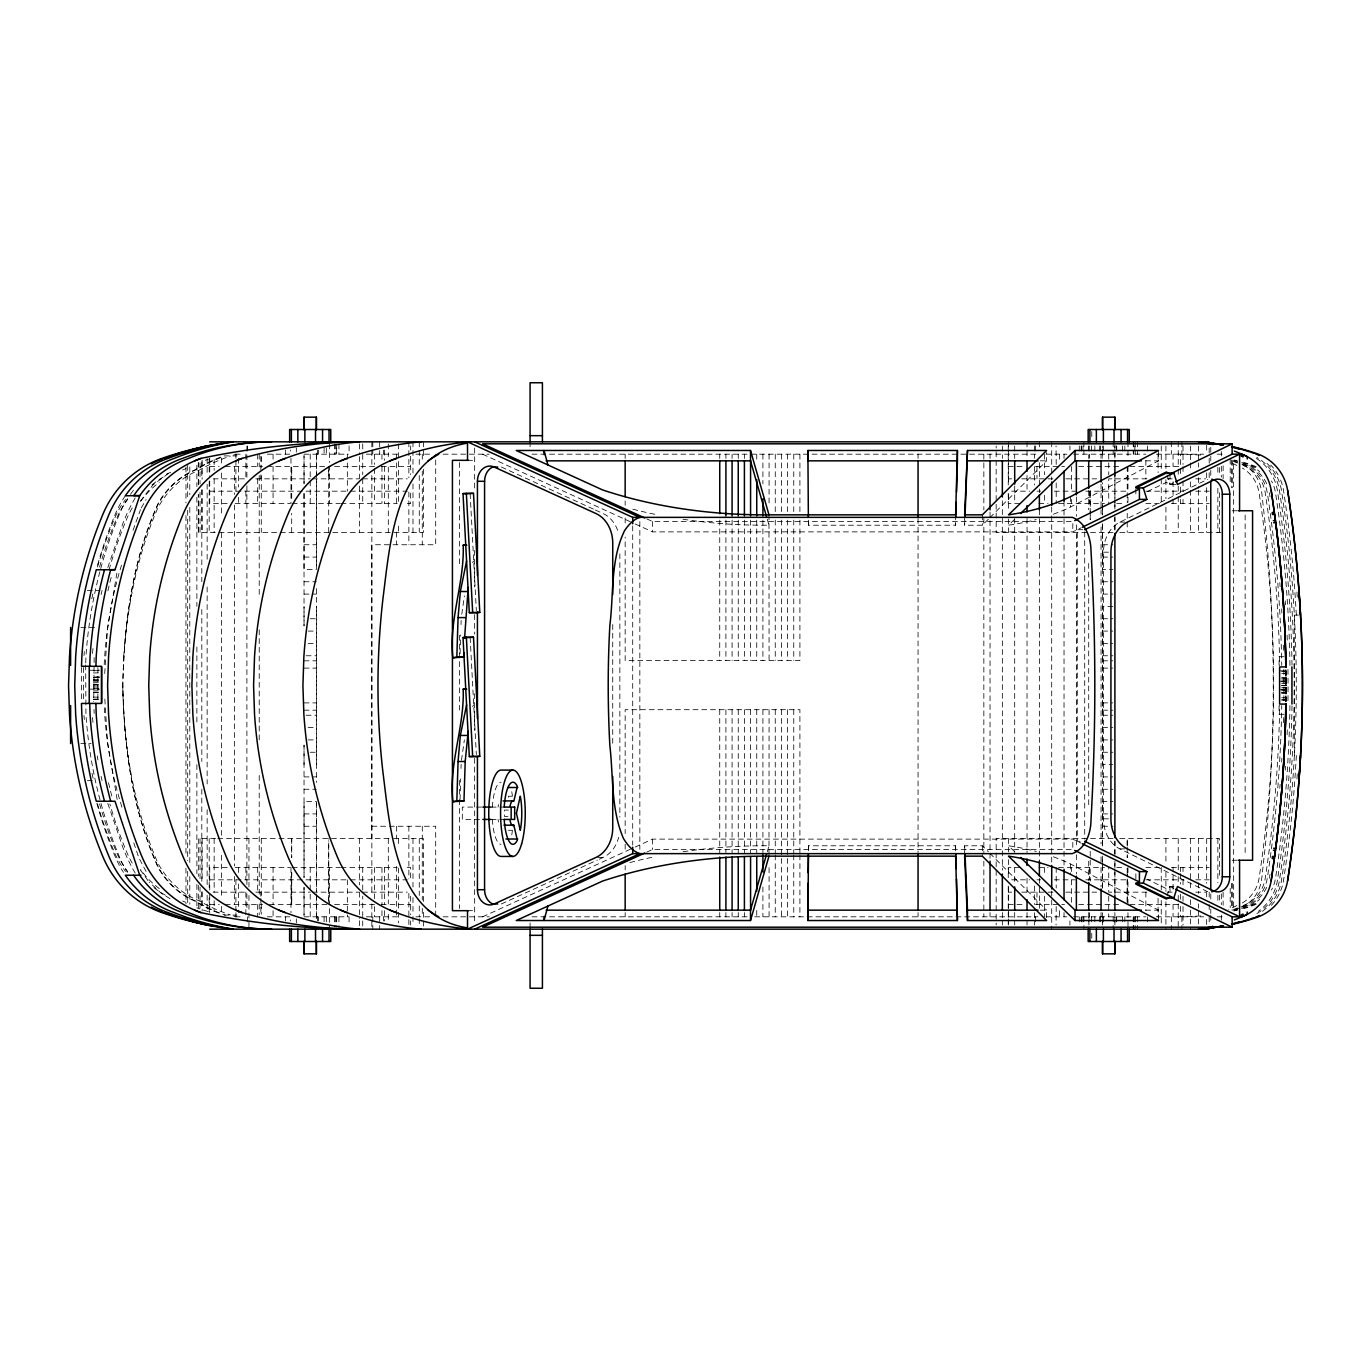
<?xml version="1.0" encoding="UTF-8"?>
<svg xmlns="http://www.w3.org/2000/svg" width="1371" height="1371" viewBox="0 0 1371 1371"><rect width="100%" height="100%" fill="white"/><g stroke="black" fill="none" stroke-linecap="round" stroke-linejoin="round"><path stroke-width="0.75" stroke-dasharray="5 3.75" d="M198.332 532.411L198.332 494.64L198.332 532.411L423.382 532.411L423.382 467.117M198.332 484.152L198.332 463.158M291.697 532.411L291.697 513.285M291.697 498.393L291.697 466.5L291.697 478.839M304.036 915.777L304.036 887.157M304.036 877.714L304.036 801.589L316.375 801.589L316.375 891.887L316.375 801.589M304.036 764.572L304.036 745.344M304.036 625.656L304.036 606.428M304.036 493.817L304.036 569.411L316.375 569.411L316.375 479.113M304.036 483.843L304.036 456.543M316.375 918.656L316.375 893.464M316.375 764.572L316.375 606.428M316.375 565.212L316.375 452.344M328.714 900.387L328.714 838.589M328.697 532.411L328.697 466.5L269.436 466.5M371.849 838.589L371.849 544.75L435.704 544.75L435.704 454.178M1090.219 515.41L1090.219 519.66L1090.219 511.143M1090.219 513.285L1090.219 489.893L1090.219 509.018M1102.558 922.117L1102.558 913.652M1102.558 888.288L1102.558 867.14M1102.558 865.015L1102.558 856.567M1102.558 845.993L1102.558 801.589L1112.841 801.589M1102.558 523.739L1102.558 569.411L1112.841 569.411M1102.558 510.612L1102.558 514.811L1102.558 482.712M1102.558 509.035L1102.558 483.312M1102.558 456.543L1102.558 446.038M1114.897 922.117L1114.897 913.652M1114.897 894.629L1114.897 862.496M1114.897 854.441L1114.897 841.486M1114.897 530.046L1114.897 517.45M1114.897 509.035L1114.897 504.836M1114.897 502.746L1114.897 475.446M1114.897 456.543L1114.897 446.038M1127.219 902.444L1127.219 874.732M1127.219 872.607L1127.219 868.357L1127.219 876.857M1127.219 847.089L1127.219 857.715L1127.219 851.34M1127.219 844.964L1127.219 838.589L1127.219 849.215M808.427 845.787L808.376 852.025L808.427 845.787L955.621 845.787L955.81 852.025M1285.792 701.746L1285.792 669.254M104.727 673.521L107.504 629.083L117.152 571.536M218.435 913.035A162.292 162.292 0 0 1 194.768 901.021C179.361 894.629 166.782 882.53 158.436 868.203C132.353 811.426 124.161 747.486 122.773 685.5C124.161 623.514 132.353 559.574 158.436 502.797C166.782 488.47 179.378 476.388 194.768 469.962A162.292 162.292 0 0 1 221.502 456.749M808.427 525.213L808.427 518.992L808.427 525.213L955.621 525.213L955.81 518.975M219.737 913.017A165.84 165.84 0 0 1 195.59 901.021C180.064 894.646 167.313 882.581 158.847 868.203C132.49 811.512 124.161 747.521 122.773 685.5C124.213 623.479 132.473 559.488 158.847 502.797C167.313 488.419 180.064 476.354 195.59 469.962A165.84 165.84 0 0 1 222.856 456.783M460.09 653.624L460.673 634.927M460.999 624.542L461.136 620.378M460.039 799.619L460.673 778.848M460.999 768.446L461.136 764.298M81.489 667.54L81.42 701.918M83.545 667.54L83.477 701.455M85.67 664.969L85.945 714.24A446.86 446.86 0 0 0 119.448 856.944A99.775 99.775 0 0 0 127.52 872.333M85.739 662.913L85.945 656.76A446.86 446.86 0 0 1 99.86 571.776M94.153 657.566L93.759 701.455M97.924 667.54L97.872 701.455M104.196 664.644C105.91 630.506 111.651 596.454 121.933 563.841M492.446 807.091L492.515 805.223A31.07 8.877 90 0 1 501.083 782.19M988.337 519.232L982.356 525.213L964.636 525.213L964.91 518.975M1296.383 755.507L1294.635 783.235A1294.361 1294.361 0 0 1 1283.513 880.61A46.94 46.94 0 0 1 1270.711 905.974M1296.949 778.968L1297.36 772.576M123.613 657.566C127.366 606.462 137.151 555.015 157.854 507.921C164.246 495.994 173.38 485.488 184.588 477.845A75.971 75.971 0 0 1 199.566 469.962A171.718 171.718 0 0 1 230.362 456.063M92.491 653.504L93.108 647.386M1269.443 878.28L1269.992 874.304M461.77 614.242L464.375 595.974M461.479 760.185L464.375 739.877M101.077 594.586L102.054 590.421M767.246 851.819L768.977 845.787A308.561 167.245 0 0 0 682.45 851.819M107.812 567.543L122.91 523.465A165.685 165.685 0 0 1 135.66 497.125M1167.012 896.103L1169.994 886.523L1177.432 886.523M133.038 530.303L140.459 509.704M141.282 507.921L146.08 499.524M140.339 501.169L152.952 484.906L170.107 472.241M472.601 562.676L473.715 560.996M472.601 706.596L473.715 704.917M989.828 517.724L1046.621 460.845L1046.621 452.55M1014.557 519.369L1008.508 525.213A153.621 83.254 0 0 0 1036.236 519.54M1173.747 888.357L1169.994 886.523L1166.413 888.665L1147.321 879.342M1053.374 514.194A153.621 83.254 0 0 0 1070.597 506.979L1158.564 460.845L1158.564 450.476M1236.831 905.563L1234.277 906.831A134.341 134.341 0 0 1 1228.724 909.35M1147.321 491.658L1166.413 482.335L1169.994 484.477L1177.432 484.477M635.15 523.945L652.545 531.879L1072.808 531.879L1081.034 527.869M1167.012 474.897L1169.994 484.477L1173.747 482.643M1207.782 891.544A15.081 12.031 -90 0 1 1205.932 890.842L1119.884 848.872A32.253 25.723 -90 0 1 1103.484 818.813L1103.484 552.187A32.253 25.723 90 0 1 1119.884 522.128L1205.932 480.158A15.081 12.031 -90 0 1 1207.782 479.456M166.388 474.263L170.655 472.241M1240.995 907.071C1252.957 902.838 1260.36 890.722 1261.731 878.503L1265.227 846.712A1621.653 1621.653 0 0 0 1265.227 524.305L1261.731 492.497C1260.36 480.278 1252.957 468.162 1240.995 463.929M501.34 903.969L597.328 860.08M599.247 859.206L603.086 857.458A31.602 25.775 -90 0 0 618.681 837.287M482.575 916.822L633.231 847.946M635.15 847.055L652.545 839.121L1072.808 839.121L1081.034 843.131M646.752 852.128L652.545 849.489L1072.808 849.489L1072.808 839.121M1242.006 906.917L1247.936 904.346A34.583 34.583 0 0 0 1266.598 881.622L1267.25 878.503A1279.726 1279.726 0 0 0 1281.731 705.602M1233.643 909.521L1237.396 907.945M1243 905.563L1245.879 904.346A34.583 34.583 0 0 0 1264.542 881.622L1265.193 878.503A1279.726 1279.726 0 0 0 1279.674 705.602M1256.162 904.346L1249.067 906.985A210.723 210.723 0 0 1 1244.508 908.407M182.651 469.962L185.959 468.659M1238.716 908.288L1233.643 910.207L1233.643 460.793L1235.374 461.427M233.567 455.035L236.412 454.178M1178.237 916.822L1202.641 915.897M235.178 454.178L242.633 454.178M267.294 454.178L290.395 454.178L290.395 450.065M304.036 454.178L348.32 454.178M397.556 454.178L362.732 454.178L362.732 474.726M415.876 454.178L432.431 454.178M443.141 454.178L489.241 454.178M532.068 454.178L1037.864 454.178M1045.987 454.178L1066.878 454.178M1073.562 454.178L1145.865 454.178M1156.387 454.178L1203.755 454.178M1217.14 454.178L1223.566 454.178M224.107 455.909L237.063 455.909M467.511 460.33L474.657 460.33M1040.212 460.845L1046.621 460.845M1145.71 460.845L1158.564 460.845M209.729 466.5L219.189 466.5M225.187 466.5L262.546 466.5M374.54 466.5L329.434 466.5L329.434 503.517M381.241 466.5L410.666 466.5M1008.251 466.5L1025.714 466.5M1035.499 466.5L1064.547 466.5M1078.686 466.5L1121.547 466.5M1129.944 466.5L1180.482 466.5L1180.482 454.178M213.156 478.839L247.483 478.839M255.811 478.839L310.206 478.839M312.348 478.839L358.894 478.839M362.527 478.839L407.256 478.839M1008.251 478.839L1011.678 478.839M1021.721 478.839L1056.047 478.839M1065.815 478.839L1096.714 478.839M1146.842 478.839L1108.728 478.839L1108.728 503.517M1167.149 478.839L1173.062 478.839L1173.062 503.517M1195.735 478.839L1205.76 478.839M209.729 491.178L348.32 491.178M350.342 491.178L407.256 491.178M1011.678 491.178L1029.707 491.178M1036.973 491.178L1040.675 491.178M1054.333 491.178L1075.395 491.178M1085.781 491.178L1127.956 491.178M1145.865 491.178L1183.756 491.178M1195.735 491.178L1209.188 491.178M227.192 503.517L209.729 503.517L209.729 480.895M235.178 503.517L290.206 503.517M292.194 503.517L340.248 503.517M341.036 503.517L397.213 503.517M407.256 503.517L410.666 503.517L410.666 491.178M1019.716 503.517L1008.251 503.517L1008.251 493.234M1038.824 503.517L1048.078 503.517M1058.481 503.517L1104.478 503.517M1116.68 503.517L1124.717 503.517M1145.865 503.517L1159.335 503.517M1171.434 503.517L1209.188 503.517M1232.135 510.749L1239.573 510.749M646.752 518.872L652.545 521.511L1072.808 521.511L1072.808 531.879M1119.884 522.128L1125.454 522.128M1082.85 529.703L1077.28 529.703L1077.28 841.297L1082.85 841.297M1113.029 532.411L996.169 532.411L996.169 446.055M1119.799 532.411L1221.321 532.411M304.036 544.75L316.375 544.75M1102.558 544.75L1112.841 544.75M1103.484 552.187L1110.921 552.187M304.036 557.089L316.375 557.089M1102.558 557.089L1112.841 557.089M304.036 581.75L316.375 581.75M1102.558 581.75L1112.841 581.75M87.367 590.421L99.963 590.421M304.036 594.089L316.375 594.089M1102.558 594.089L1112.841 594.089M1112.841 606.428L1102.558 606.428L1102.558 764.572L1112.841 764.572M1298.423 615.116L1294.31 615.116L1294.327 755.507L1298.44 755.507M310.206 618.749L316.375 618.749M1102.558 618.749L1112.841 618.749M80.855 627.455L95.182 627.455M308.149 631.088L316.375 631.088M1102.558 631.088L1112.841 631.088M308.149 643.427L316.375 643.427M1102.558 643.427L1112.841 643.427M306.093 655.766L316.375 655.766M1102.558 655.766L1112.841 655.766M1283.993 656.709L1279.074 656.709L1279.074 665.243M304.036 660.822L316.375 660.822M1102.558 660.822L1112.841 660.822M304.036 668.105L316.375 668.105M1102.558 668.105L1112.841 668.105M89.235 670.23L99.517 670.23M93.348 670.676L99.517 670.676M1279.606 670.865L1287.815 670.865M1281.662 671.31L1287.815 671.31M93.348 672.921L99.517 672.921M1281.662 673.572L1287.815 673.555M93.348 677.531L99.517 677.531M1281.662 677.737L1287.832 677.771M1281.662 678.165L1287.832 678.165M93.348 679.348L99.517 679.348M1281.662 679.982L1287.832 679.982M93.348 680.599L99.517 680.599M93.348 681.181L99.517 681.181M1279.606 681.233L1287.832 681.233M1281.662 681.815L1287.832 681.815M93.348 682.724L99.517 682.724M1281.662 683.358L1287.832 683.358M93.348 684.746L99.517 684.746M93.348 684.986L99.517 684.986M1281.662 685.38L1287.832 685.38M1281.662 685.62L1287.832 685.62M93.348 686.991L99.517 686.991M1281.662 687.625L1287.832 687.625M93.348 688.55L99.517 688.55M89.235 689.133L99.517 689.133M1281.662 689.185L1287.832 689.185M1279.606 689.767L1287.832 689.767M93.348 690.076L99.517 690.076M1281.662 690.71L1287.832 690.71M93.348 691.995L99.517 692.132M93.348 692.646L99.517 692.646M1281.662 692.629L1287.832 692.629M1281.662 692.766L1287.832 692.766M1281.662 693.28L1287.832 693.28M93.348 697.119L99.517 697.119M1281.662 697.753L1287.832 697.753M93.348 699.124L99.517 699.124M93.348 699.501L99.517 699.501M1281.662 699.758L1287.832 699.758M1281.662 700.135L1287.832 700.135M304.036 702.895L316.375 702.895M1102.558 702.895L1112.841 702.895M304.036 710.178L316.375 710.178M1102.558 710.178L1112.841 710.178M1283.993 714.291L1279.074 714.291L1279.074 705.757M306.093 715.234L316.375 715.234M1102.558 715.234L1112.841 715.234M308.149 727.573L316.375 727.573M1102.558 727.573L1112.841 727.573M308.149 739.912L316.375 739.912M1102.558 739.912L1112.841 739.912M80.838 743.545L91.086 743.545M310.206 752.251L316.375 752.251M1102.558 752.251L1112.841 752.251M304.036 776.911L316.375 776.911M1102.558 776.911L1112.841 776.911M87.367 780.579L95.764 780.579M304.036 789.25L316.375 789.25M1102.558 789.25L1112.841 789.25M512.377 796.225L508.435 796.225L508.778 797.733M481.512 807.091L462.318 807.091L462.318 819.43L481.512 819.43M491.092 807.091L502.849 807.091M508.435 810.072L504.494 810.072L504.494 816.465L508.435 816.465M304.036 813.911L316.375 813.911M1102.558 813.911L1112.841 813.911M1103.484 818.813L1110.921 818.813M491.092 819.43L502.849 819.43M304.036 826.25L316.375 826.25M371.849 826.25L435.704 826.25L435.704 916.822M1102.558 826.25L1112.841 826.25M508.435 830.295L512.377 830.295M215.573 838.589L198.332 838.589L198.332 876.36M217.698 838.589L391.746 838.589M393.717 838.589L423.382 838.589L423.382 903.883M1113.029 838.589L996.169 838.589L996.169 924.945M1119.799 838.589L1219.487 838.589L1219.487 878.331M964.636 856.155L964.636 845.787L982.356 845.787L988.337 851.768M1119.884 848.872L1125.454 848.872M597.739 857.458L603.086 857.458M1232.135 860.251L1239.573 860.251M227.192 867.483L209.729 867.483L209.729 890.105M235.178 867.483L290.206 867.483M292.194 867.483L340.248 867.483M341.036 867.483L397.213 867.483M407.256 867.483L410.666 867.483L410.666 879.822M1019.716 867.483L1008.251 867.483L1008.251 877.766M1038.824 867.483L1048.078 867.483M1058.481 867.483L1104.478 867.483M1116.68 867.483L1124.717 867.483M1145.865 867.483L1159.335 867.483M1171.434 867.483L1209.188 867.483M209.729 879.822L348.32 879.822M350.342 879.822L407.256 879.822M1011.678 879.822L1029.707 879.822M1036.973 879.822L1040.675 879.822M1054.333 879.822L1075.395 879.822M1085.781 879.822L1127.956 879.822M1145.865 879.822L1183.756 879.822M1195.735 879.822L1209.188 879.822M213.156 892.161L247.483 892.161M255.811 892.161L310.206 892.161M312.348 892.161L358.894 892.161M362.527 892.161L407.256 892.161M1008.251 892.161L1011.678 892.161M1021.721 892.161L1056.047 892.161M1065.815 892.161L1096.714 892.161M1146.842 892.161L1108.728 892.161L1108.728 867.483M1167.149 892.161L1173.062 892.161L1173.062 867.483M1195.735 892.161L1205.76 892.161M209.729 904.5L219.189 904.5M225.187 904.5L262.546 904.5M269.436 904.5L328.714 904.5L328.714 840.714M374.54 904.5L329.434 904.5L329.434 867.483M381.241 904.5L410.666 904.5M1008.251 904.5L1025.714 904.5M1035.499 904.5L1064.547 904.5M1078.686 904.5L1121.547 904.5M1129.944 904.5L1180.482 904.5L1180.482 916.822M1040.212 910.155L1046.621 910.155L1046.621 918.45M1145.71 910.155L1158.564 910.155L1158.564 920.524M467.511 910.67L474.657 910.67M224.107 915.091L237.063 915.091M235.178 916.822L242.633 916.822M267.294 916.822L290.395 916.822L290.395 920.935M304.036 916.822L348.32 916.822M397.556 916.822L362.732 916.822L362.732 896.274M415.876 916.822L432.431 916.822M443.141 916.822L489.241 916.822M532.068 916.822L750.571 916.822M754.736 916.822L1037.864 916.822M1045.987 916.822L1066.878 916.822M1073.562 916.822L1145.865 916.822M1156.387 916.822L1203.755 916.822M1217.14 916.822L1223.566 916.822M1178.237 454.178L1202.641 455.103M233.567 915.965L236.412 916.822M222.856 914.217L225.255 915.091M182.651 901.038L185.959 902.341M1256.162 466.654L1249.067 464.015A210.723 210.723 0 0 0 1244.508 462.593M1233.643 461.479L1237.396 463.055M1243 465.437L1245.879 466.654A34.583 34.583 0 0 1 1264.542 489.378L1265.193 492.497A1279.726 1279.726 0 0 1 1279.674 665.398M1242.006 464.084L1247.936 466.654A34.583 34.583 0 0 1 1266.598 489.378L1267.25 492.497A1279.726 1279.726 0 0 1 1281.731 665.398M482.575 454.178L633.231 523.054M501.34 467.031L593.489 509.155M595.408 510.029L603.086 513.542A31.602 25.775 -90 0 1 618.681 533.713M1236.831 465.437L1234.277 464.169A135.061 135.061 0 0 0 1231.518 462.867M1053.374 856.806A153.621 83.254 0 0 1 1070.597 864.021L1158.564 910.155M170.107 898.759L161.161 893.155L149.165 882.067M1014.557 851.631L1008.508 845.787A153.621 83.254 0 0 1 1036.236 851.46M989.828 853.276L1046.621 910.155M147.982 880.628L140.339 869.831M146.08 871.476L138.831 857.732L133.038 840.697M107.812 803.457L122.91 847.535A165.685 165.685 0 0 0 135.66 873.875M121.933 807.159C111.479 773.878 105.618 739.123 104.127 704.283M767.246 519.181L768.977 525.213A308.561 167.245 0 0 1 682.45 519.181M117.152 799.464L107.504 741.917L104.727 697.479M101.077 776.414L102.054 780.579M97.238 755.884L97.924 759.962M1269.443 492.72L1269.992 496.696M92.491 717.496L93.108 723.614M1296.949 591.964L1297.343 598.27M1296.366 615.116L1294.635 587.765A1294.361 1294.361 0 0 0 1283.513 490.39A46.94 46.94 0 0 0 1279.966 478.565M470.15 493.611L476.337 610.592M470.15 637.532L476.337 754.496M964.636 845.787L964.91 852.025M492.446 819.43L492.515 821.298A31.07 8.877 90 0 0 501.083 844.33M94.016 709.441L94.153 713.434M122.773 685.5C123.493 746.047 133.69 807.33 157.854 863.079C164.246 875.006 173.38 885.512 184.588 893.155A75.971 75.971 0 0 0 199.566 901.038A171.718 171.718 0 0 0 230.362 914.937M1245.142 515.016L1245.142 855.984M1232.135 460.45L1232.135 487.699M1232.135 883.301L1232.135 910.55M1231.826 459.851L1231.826 487.665M1231.826 883.335L1231.826 909.007M1230.198 459.148L1230.198 482.643M1230.198 888.357L1230.198 907.568M1223.121 465.78L1223.121 478.805M1223.121 892.195L1223.121 905.22M1221.321 451.47L1221.321 455.892M1221.321 466.38L1221.321 477.142M1221.321 893.858L1221.321 904.62M1221.321 915.108L1221.321 923.608M1219.487 467.562L1219.487 475.926M1219.487 492.669L1219.487 532.411M1219.487 895.074L1219.487 903.438M1217.859 467.237L1217.859 475.651M1217.859 488.265L1217.859 532.411M1217.859 838.589L1217.859 882.735M1217.859 895.349L1217.859 903.763M1210.782 447.254L1210.782 461.838M1210.782 470.407L1210.782 477.057M1210.782 893.943L1210.782 900.696M1210.782 909.162L1210.782 913.446M1210.782 915.228L1210.782 923.746M1209.188 448.009L1209.188 454.178M1209.188 458.274L1209.188 466.5M1209.188 472.669L1209.188 478.839M1209.188 892.161L1209.188 898.331M1209.188 904.5L1209.188 912.726M1209.188 916.822L1209.188 922.991M1206.669 445.129L1206.669 451.505M1206.669 472.806L1206.669 479.182M1206.669 487.699L1206.669 532.411M1206.669 838.589L1206.669 883.301M1206.669 891.818L1206.669 898.194M1206.669 919.495L1206.669 927.996M1198.443 446.055L1198.443 460.793M1198.443 462.901L1198.443 467.117M1198.443 477.639L1198.443 488.179M1198.443 490.287L1198.443 532.411M1198.443 838.589L1198.443 880.713M1198.443 882.821L1198.443 893.361M1198.443 903.883L1198.443 908.099M1198.443 910.207L1198.443 924.945M1190.576 446.055L1190.576 460.793M1190.576 462.901L1190.576 471.333M1190.576 481.855L1190.576 488.179M1190.576 490.287L1190.576 532.411M1190.576 838.589L1190.576 880.713M1190.576 882.821L1190.576 889.145M1190.576 899.667L1190.576 908.099M1190.576 910.207L1190.576 929.161M1183.019 445.952L1183.019 464.443M1183.019 466.5L1183.019 474.726M1183.019 480.895L1183.019 491.178M1183.019 499.404L1183.019 503.517M1183.019 867.483L1183.019 871.596M1183.019 879.822L1183.019 890.105M1183.019 896.274L1183.019 904.5M1183.019 906.557L1183.019 925.048M1181.888 441.839L1181.888 454.178M1181.888 916.822L1181.888 929.161M1180.482 468.556L1180.482 476.782M1180.482 487.065L1180.482 497.347M1180.482 499.404L1180.482 503.517M1180.482 867.483L1180.482 871.596M1180.482 873.653L1180.482 883.935M1180.482 894.218L1180.482 902.444M1178.22 441.839L1178.237 467.117M1178.237 469.225L1178.237 475.531M1178.237 486.071L1178.237 494.503M1178.237 496.593L1178.237 532.411M1178.237 838.589L1178.237 874.407M1178.237 876.497L1178.237 884.929M1178.237 895.469L1178.237 901.775M1178.237 903.883L1178.22 929.161M1173.062 454.178L1173.062 466.5M1173.062 904.5L1173.062 916.822M1171.331 441.839L1171.331 454.178M1171.331 916.822L1171.331 929.161M1169.994 474.126L1169.994 484.477M1169.994 886.523L1169.994 892.744M1165.916 446.055L1165.916 469.225M1165.916 479.747L1165.916 498.701M1165.916 507.133L1165.916 532.411M1165.916 838.589L1165.916 863.867M1165.916 872.299L1165.916 891.253M1165.916 901.775L1165.916 929.161M1161.254 445.952L1161.254 470.613M1161.254 478.839L1161.254 503.517M1161.254 867.483L1161.254 892.161M1161.254 900.387L1161.254 925.048M1158.067 454.178L1158.067 472.669M1158.067 898.331L1158.067 916.822M1147.596 445.952L1147.596 454.178M1147.596 916.822L1147.596 925.048M1145.865 460.33L1145.865 478.839M1145.865 892.161L1145.865 910.67M1137.45 441.839L1137.45 454.178M1137.45 916.822L1137.45 929.161M1135.856 488.95L1135.856 497.245M1135.856 873.755L1135.856 882.05M1135.222 441.839L1135.222 454.178M1135.222 916.822L1135.222 929.161M1134.862 445.952L1134.862 454.178M1134.862 916.822L1134.862 925.048M1133.731 441.839L1133.731 454.178M1133.731 916.822L1133.731 929.161M1133.251 441.839L1133.251 454.178M1133.251 916.822L1133.251 929.161M1128.007 441.839L1127.956 458.274M1127.956 466.5L1127.956 489.121M1127.956 497.347L1127.956 503.517M1127.956 867.483L1127.956 873.653M1127.956 881.879L1127.956 904.5M1127.956 912.726L1128.007 929.161M1127.219 466.5L1127.219 502.643M1127.219 513.285L1127.219 532.411M1127.219 878.982L1127.219 904.5M1124.837 445.952L1124.837 454.178M1124.837 916.822L1124.837 925.048M1122.592 445.952L1122.592 454.178M1122.592 916.822L1122.592 925.048M1116.68 445.952L1116.68 454.178M1116.68 916.822L1116.68 925.048M1116.354 445.952L1116.354 454.178M1116.354 916.822L1116.354 925.048M1114.897 444.65L1114.897 450.99M1114.897 453.115L1114.897 458.462M1114.897 475.566L1114.897 509.858M1114.897 516.559L1114.897 529.514M1114.897 840.954L1114.897 854.082M1114.897 861.142L1114.897 895.554M1114.897 912.538L1114.897 924.962M1113.183 441.839L1113.183 454.178M1113.183 916.822L1113.183 929.161M1108.728 454.178L1108.728 474.726M1108.728 896.274L1108.728 916.822M1103.518 445.952L1103.518 454.178M1103.518 916.822L1103.518 925.048M1102.558 448.883L1102.558 458.274M1102.558 525.007L1102.558 847.261M1102.558 856.19L1102.558 887.688M1102.558 912.726L1102.558 924.962M1101.05 454.178L1101.05 458.462M1101.05 484.152L1101.05 507.716M1101.05 509.858L1101.05 514.142M1101.05 526.995L1101.05 844.005M1101.05 856.858L1101.05 865.427M1101.05 867.569L1101.05 886.848M1101.05 912.538L1101.05 916.822M1100.227 445.952L1100.227 454.178M1100.227 916.822L1100.227 925.048M1099.833 445.952L1099.833 454.178M1099.833 916.822L1099.833 925.048M1094.846 445.952L1094.846 454.178M1094.846 916.822L1094.846 925.048M1091.779 431.557L1091.779 437.726M1091.779 933.274L1091.779 939.443M1091.47 445.952L1091.47 454.178M1091.47 916.822L1091.47 925.048M1090.219 851.34L1090.219 881.107M1089.499 454.178L1089.499 458.274M1089.499 491.178L1089.499 503.517M1089.499 867.483L1089.499 879.822M1089.499 912.726L1089.499 916.822M1088.985 445.952L1088.985 454.178M1088.985 916.822L1088.985 925.048M1088.917 445.952L1088.711 458.462M1088.711 490.578L1088.711 509.858M1088.711 563.412L1088.711 807.588M1088.711 861.142L1088.711 880.422M1088.711 912.538L1088.917 925.048M1084.718 531.845L1084.718 839.155M1083.913 441.839L1083.913 454.178M1083.913 916.822L1083.913 929.161M1082.987 445.952L1082.987 454.178M1082.987 916.822L1082.987 925.048M1081.599 445.952L1081.599 454.178M1081.599 916.822L1081.599 925.048M1081.188 445.952L1081.188 454.178M1081.188 916.822L1081.188 925.048M1079.285 445.952L1079.285 454.178M1079.285 916.822L1079.285 925.048M1076.372 497.005L1076.372 516.284M1076.372 524.853L1076.372 846.147M1076.372 854.716L1076.372 873.995M1071.574 466.5L1071.574 491.178M1071.574 499.404L1071.574 503.517M1071.574 867.483L1071.574 871.596M1071.574 879.822L1071.574 904.5M1070.597 496.61L1070.597 506.979M1070.597 864.021L1070.597 874.39M1069.928 445.952L1069.928 450.065M1069.928 920.935L1069.928 925.048M1064.033 454.178L1064.033 458.462M1064.033 501.289L1064.033 869.711M1064.033 912.538L1064.033 916.822M1059.389 454.178L1059.389 460.33M1059.389 910.67L1059.389 916.822M1056.201 464.443L1056.047 445.952M1056.201 482.952L1056.201 503.517M1056.201 867.483L1056.201 888.048M1056.201 906.557L1056.047 925.048M1051.711 441.839L1051.711 479.867M1051.711 507.133L1051.711 863.867M1051.711 891.133L1051.711 929.161M1044.394 454.178L1044.394 474.726M1044.394 495.291L1044.394 503.517M1044.394 867.483L1044.394 875.709M1044.394 896.274L1044.394 916.822M1039.372 441.839L1039.372 448.163M1039.372 462.73L1039.372 492.72M1039.372 509.858L1039.372 861.142M1039.372 878.28L1039.372 908.27M1036.973 466.5L1036.973 478.839M1036.973 892.161L1036.973 904.5M1035.499 445.952L1035.499 454.178M1035.499 916.822L1035.499 925.048M1034.437 445.952L1034.437 458.274M1034.437 466.5L1034.437 485.008M1034.437 885.992L1034.437 904.5M1034.437 912.726L1034.437 925.048M1027.033 441.839L1027.033 458.462M1027.033 475.531L1027.033 492.72M1027.033 518.427L1027.033 852.573M1027.033 878.28L1027.033 895.469M1027.033 912.538L1027.033 924.945M1014.694 446.055L1014.694 458.462M1014.694 486.071L1014.694 503.431M1014.694 518.427L1014.694 852.573M1014.694 867.569L1014.694 884.929M1014.694 912.538L1014.694 924.945M1008.525 441.839L1008.525 483.963M1008.525 494.503L1008.525 511.349M1008.508 518.992L1008.525 532.411M1008.525 838.589L1008.508 852.008M1008.525 859.651L1008.525 876.497M1008.525 887.037L1008.525 908.099M1008.525 910.207L1008.525 924.945M1008.251 445.952L1008.251 485.008M1008.251 885.992L1008.251 925.048M1002.338 446.055L1002.355 458.462M1002.338 500.809L1002.338 870.191M1002.355 912.538L1002.338 924.945M990.033 454.178L990.033 458.462M990.033 512L990.033 859M990.033 912.538L990.033 916.822M983.847 454.178L983.847 509.858M983.847 518.427L983.847 852.573M983.847 861.142L983.847 916.822M982.356 514.845L982.356 525.213M982.356 845.787L982.356 856.155M964.636 514.845L964.636 525.213M955.621 514.845L955.621 525.213M955.621 845.787L955.621 856.155M918.056 454.178L918.056 458.462M918.056 518.427L918.056 852.573M918.056 912.538L918.056 916.822M799.91 454.178L799.91 511.589M799.91 520.106L799.91 660.462L625.159 660.462L625.159 537.106M799.91 852.762L799.91 709.698L625.159 709.698L625.159 833.551M799.91 854.904L799.91 916.822M793.758 454.178L793.758 511.589M793.758 520.106L793.758 660.462M793.758 709.698L793.758 852.762M793.758 854.904L793.758 916.822M787.588 454.178L787.588 511.589M787.588 520.106L787.588 660.462M787.588 709.698L787.588 916.822M781.419 454.178L781.419 511.589M781.419 520.106L781.419 660.462M781.419 709.698L781.419 916.822M775.249 454.178L775.249 511.589M775.249 520.106L775.249 660.462M775.249 709.698L775.249 852.762M775.249 854.904L775.249 916.822M769.08 454.178L769.08 503.088M768.977 514.845L769.08 660.462M769.08 709.698L768.977 856.155M769.08 867.723L769.08 916.822M762.91 454.178L762.91 483.946M762.91 520.106L762.91 660.462M762.91 709.698L762.91 852.762M762.91 886.934L762.91 916.822M756.741 454.178L756.741 460.553M756.741 520.106L756.741 660.462M756.741 709.698L756.741 852.762M756.741 910.43L756.741 916.822M750.571 520.106L750.571 660.462M750.571 709.698L750.571 852.762M744.402 454.178L744.402 458.428M744.402 520.106L744.402 660.462M744.402 709.698L744.402 852.762M744.402 912.555L744.402 916.822M738.249 454.178L738.249 458.428M738.249 520.106L738.249 660.462M738.249 709.698L738.249 852.762M738.249 912.555L738.249 916.822M732.08 454.178L732.08 458.428M732.08 520.106L732.08 660.462M732.08 709.698L732.08 852.762M732.08 912.555L732.08 916.822M725.91 454.178L725.91 458.428M725.91 520.106L725.91 660.462M725.91 709.698L725.91 852.762M725.91 912.555L725.91 916.822M719.741 454.178L719.741 458.428M719.741 520.106L719.741 660.462M719.741 709.698L719.741 852.762M719.741 912.555L719.741 916.822M652.545 521.511L652.545 531.879M652.545 839.121L652.545 849.489M639.846 521.648L639.846 849.352M632.716 525.933L632.716 845.067M625.159 454.178L625.159 458.428M625.159 500.963L625.159 505.214M625.159 517.964L625.159 526.481M625.159 844.228L625.159 852.762M625.159 865.581L625.159 869.848M625.159 912.555L625.159 916.822M619.863 553.867L619.863 817.133M612.734 624.49L612.734 746.51M530.08 441.839L530.08 448.009M530.08 922.991L530.08 929.161M474.657 448.009L474.657 490.578M474.657 550.422L474.657 586.977M474.657 614.585L474.657 634.088M474.657 693.726L474.657 730.486M474.657 758.334L474.657 922.991M459.559 462.473L459.559 564.921M459.559 635.339L459.559 710.041M459.559 780.476L459.559 797.545M459.559 799.687L459.559 908.527M423.382 441.839L423.382 458.685M423.382 912.315L423.382 929.161M422.285 454.178L422.285 462.593M422.285 471.024L422.285 544.75M422.285 826.25L422.285 899.976M422.285 908.407L422.285 916.822M419.269 441.839L419.269 465.009M419.269 475.531L419.269 532.411M419.269 838.589L419.269 895.469M419.269 905.991L419.269 916.531M419.269 918.639L419.269 927.053M412.979 441.839L412.979 473.423M412.979 483.963L412.979 532.411M412.979 838.589L412.979 887.037M412.979 897.577L412.979 914.423M412.979 916.531L412.979 924.945M410.666 445.952L410.666 450.065M410.666 456.235L410.666 474.726M410.666 896.274L410.666 914.765M410.666 920.935L410.666 925.048M408.866 441.839L408.866 477.639M408.866 492.086L408.866 544.75M408.866 826.25L408.866 878.914M408.866 893.361L408.866 924.945M398.584 443.947L398.584 502.917M398.584 526.087L398.584 532.411M398.584 838.589L398.584 844.913M398.584 868.083L398.584 910.207M398.584 912.315L398.584 922.837M396.647 454.178L396.647 504.717M396.647 532.102L396.647 544.75M396.647 826.25L396.647 838.898M396.647 866.283L396.647 916.822M388.301 443.947L388.301 456.577M388.301 467.117L388.301 532.411M388.301 838.589L388.301 903.883M388.301 914.423L388.301 922.837M384.497 450.065L384.497 460.33M384.497 466.5L384.497 503.517M384.497 867.483L384.497 904.5M384.497 910.67L384.497 920.935M383.366 450.065L383.366 454.178M383.366 916.822L383.366 920.935M381.961 454.178L381.961 460.33M381.961 466.5L381.961 503.517M381.961 867.483L381.961 904.5M381.961 910.67L381.961 916.822M379.698 441.839L379.698 454.178M379.698 916.822L379.698 929.161M374.54 454.178L374.54 464.443M374.54 468.556L374.54 503.517M374.54 867.483L374.54 902.444M374.54 906.557L374.54 916.822M372.809 441.839L372.809 454.178M372.809 916.822L372.809 929.161M371.849 441.839L371.849 467.117M371.849 475.531L371.849 895.469M371.849 903.883L371.849 927.053M362.732 443.896L362.732 450.065M362.732 478.839L362.732 503.517M362.732 867.483L362.732 892.161M362.732 920.935L362.732 927.104M359.528 443.947L359.528 454.469M359.528 456.577L359.545 478.839M359.528 486.071L359.528 532.411M359.528 838.589L359.528 884.929M359.545 892.161L359.528 918.639M359.528 920.746L359.528 929.161M349.074 445.952L349.074 454.178M349.074 916.822L349.074 925.048M347.343 454.178L347.343 491.178M347.343 879.822L347.343 916.822M338.928 443.896L338.928 454.178M338.928 916.822L338.928 927.104M336.7 443.896L336.7 454.178M336.7 916.822L336.7 927.104M336.341 448.009L336.341 454.178M336.341 916.822L336.341 922.991M335.209 443.896L335.209 454.178M335.209 916.822L335.209 927.104M334.73 443.896L334.73 454.178M334.73 916.822L334.73 927.104M329.503 443.896L329.434 462.387M329.434 908.613L329.503 927.104M328.714 470.613L328.714 478.839M326.315 448.009L326.315 454.178M326.315 916.822L326.315 922.991M324.087 448.009L324.087 454.178M324.087 916.822L324.087 922.991M318.158 450.065L318.158 454.178M318.158 916.822L318.158 920.935M317.849 450.065L317.849 454.178M317.849 916.822L317.849 920.935M316.375 453.115L316.375 477.005M316.375 588.553L316.375 782.447M316.375 893.995L316.375 916.822M310.206 454.178L310.206 476.782M310.206 480.895L310.206 503.517M310.206 867.483L310.206 890.105M310.206 894.218L310.206 916.822M304.036 455.223L304.036 483.312M304.036 493.286L304.036 625.981M304.036 745.019L304.036 877.183M304.036 887.688L304.036 914.765M296.325 448.009L296.325 452.122M296.325 918.878L296.325 922.991M290.978 458.274L290.978 503.517M290.978 867.483L290.978 912.726M285.391 450.065L285.391 454.178M285.391 916.822L285.391 920.935M273.069 454.178L273.069 460.33M273.069 466.5L273.069 503.517M273.069 867.483L273.069 904.5M273.069 910.67L273.069 916.822M261.278 456.8L261.278 467.305M261.278 475.703L261.278 532.411M261.278 838.589L261.278 895.297M261.278 903.695L261.278 914.2M260.867 456.235L260.867 472.669M260.867 474.726L260.867 478.839M260.867 892.161L260.867 896.274M260.867 898.331L260.867 914.765M259.222 454.178L259.222 467.014M259.222 475.583L259.222 595.545M259.222 629.803L259.222 741.197M259.222 775.455L259.222 895.417M259.222 903.986L259.222 914.68M257.679 454.178L257.679 466.5M257.679 478.839L257.679 503.517M257.679 867.483L257.679 892.161M257.679 904.5L257.679 916.822M248.956 838.589L248.956 887.037M248.956 895.469L248.956 929.161M247.466 445.952L247.466 454.178M247.466 916.822L247.466 925.048M246.9 446.055L246.9 477.639M246.9 485.814L246.9 885.186M246.9 893.721L246.9 910.807M245.872 454.178L245.872 478.839M245.872 491.178L245.872 503.517M245.872 867.483L245.872 879.822M245.872 892.161L245.872 916.822M238.451 458.274L238.451 487.065M238.451 497.347L238.451 503.517M238.451 867.483L238.451 873.653M238.451 883.935L238.451 912.726M235.915 454.178L235.915 458.274M235.915 460.33L235.915 491.178M235.915 879.822L235.915 910.67M235.915 912.726L235.915 916.822M234.561 466.586L234.561 494.503M234.561 505.025L234.561 865.975M234.561 876.497L234.561 904.414M221.536 458.051L221.536 464.615M221.536 472.995L221.536 515.719M221.536 532.805L221.536 838.195M221.536 855.281L221.536 898.005M221.536 906.385L221.536 912.949M214.15 459.628L214.15 470.339M214.15 478.907L214.15 532.411M214.15 838.589L214.15 892.093M214.15 900.661L214.15 911.372M209.729 458.274L209.729 476.782M209.729 894.218L209.729 912.726M209.197 458.274L209.197 473.098M209.197 481.581L209.197 532.411M209.197 838.589L209.197 889.419M209.197 897.902L209.197 912.726M207.141 458.565L207.141 475.703M207.141 484.254L207.141 561.339M207.141 587.028L207.141 783.972M207.141 809.661L207.141 886.746M207.141 895.297L207.141 912.435M202.12 460.09L202.12 479.233M202.12 489.858L202.12 532.411M202.137 838.589L202.137 881.142M202.137 891.767L202.137 910.927M201.811 461.873L201.811 478.993M201.811 489.687L201.811 581.715M201.811 609.529L201.811 761.471M201.811 789.285L201.811 881.313M201.811 892.007L201.811 909.127M200.012 462.935L200.012 483.98M200.012 492.412L200.012 532.411M200.029 838.589L200.029 878.588M200.029 887.02L200.029 908.082M198.332 462.301L198.332 485.677M198.332 885.323L198.332 908.699M196.876 465.163L196.876 486.551M196.876 497.262L196.876 606.359M196.876 646.992L196.876 724.008M196.876 764.641L196.876 873.738M196.876 884.449L196.876 905.837M189.798 466.997L189.798 494.725M189.798 507.51L189.798 863.713M189.798 876.515L189.798 904.226M187.673 465.437L187.673 499.627M187.673 510.303L187.69 860.697M187.69 871.39L187.69 903.438M185.993 467.048L185.959 502.849M185.959 515.667L185.959 855.333M185.959 868.151L185.993 903.952M629.872 862.565A308.561 167.245 0 0 1 654.721 856.738M654.721 514.262A308.561 167.245 0 0 1 629.872 508.435M498.598 821.983A12.339 3.53 -90 0 1 498.033 819.43M498.033 807.091A12.339 3.53 -90 0 1 498.598 804.537M511.76 791.684A43.169 12.339 90 0 1 512.343 795.694M512.343 830.826A43.169 12.339 90 0 1 511.76 834.853M1242.383 902.923A34.583 34.583 0 0 0 1258.372 881.622L1259.024 878.503A1279.726 1279.726 0 0 0 1259.024 492.497L1258.372 489.378A34.583 34.583 0 0 0 1242.383 468.077M1233.917 460.999A137.803 137.803 0 0 1 1237.465 462.421M1237.465 908.579A137.803 137.803 0 0 1 1233.917 910.001M205.324 460.296A212.694 212.694 0 0 1 208.169 459.422M208.169 911.578A212.694 212.694 0 0 1 196.824 907.825M1289.957 705.602A1279.726 1279.726 0 0 1 1275.476 878.503L1274.824 881.622A34.583 34.583 0 0 1 1271.448 890.053M1289.957 665.398A1279.726 1279.726 0 0 0 1275.476 492.497L1274.824 489.378A34.583 34.583 0 0 0 1271.448 480.947M99.569 803.937A434.504 434.504 0 0 0 116.449 852.179A87.453 87.453 0 0 0 127.589 871.493M93.074 778.162A434.504 434.504 0 0 1 91.788 772.164M84.317 719.552A434.504 434.504 0 0 1 84.008 715.473M84.008 655.527A434.504 434.504 0 0 1 84.317 651.448M91.788 598.836A434.504 434.504 0 0 1 93.074 592.838M99.569 567.063A434.504 434.504 0 0 1 116.449 518.821A87.453 87.453 0 0 1 127.589 499.507M97.512 803.937A434.504 434.504 0 0 0 114.393 852.179A87.453 87.453 0 0 0 125.532 871.493M97.512 567.063A434.504 434.504 0 0 1 114.393 518.821A87.453 87.453 0 0 1 125.532 499.507M1285.895 669.408A1279.726 1279.726 0 0 1 1285.895 701.592M1241.612 908.339A184.04 184.04 0 0 0 1245.536 906.951L1252.049 904.346A34.583 34.583 0 0 0 1259.675 899.393M1237.653 909.659A184.04 184.04 0 0 1 1233.66 910.875M1270.711 465.026A46.94 46.94 0 0 1 1273.453 468.094M1275.938 471.384A46.94 46.94 0 0 1 1278.098 474.897M1233.66 460.125A184.04 184.04 0 0 1 1237.653 461.341M1241.612 462.661A184.04 184.04 0 0 1 1245.536 464.049L1252.049 466.654A34.583 34.583 0 0 1 1259.675 471.607M1287.283 729.8A1279.726 1279.726 0 0 1 1287.061 735.867M1285.501 766.166A1279.726 1279.726 0 0 1 1285.244 770.211M1285.244 600.789A1279.726 1279.726 0 0 1 1285.501 604.834M1287.061 635.133A1279.726 1279.726 0 0 1 1287.283 641.2M1287.952 669.408A1279.726 1279.726 0 0 1 1287.917 703.597M1243.051 908.373A197.338 197.338 0 0 0 1247.302 906.968L1254.105 904.346A34.583 34.583 0 0 0 1256.779 902.923M1237.362 910.104A197.338 197.338 0 0 1 1234.483 910.91M1234.483 460.09A197.338 197.338 0 0 1 1237.362 460.896M1243.051 462.627A197.338 197.338 0 0 1 1247.302 464.032L1254.105 466.654A34.583 34.583 0 0 1 1256.779 468.077M1262.383 911.321A46.94 46.94 0 0 0 1281.457 880.61A1292.956 1292.956 0 0 0 1281.474 490.372A46.94 46.94 0 0 0 1265.639 462.216M1283.839 669.408A1279.726 1279.726 0 0 1 1283.839 701.592M1283.53 717.667A1279.726 1279.726 0 0 1 1283.307 725.756M1281.885 758.094A1279.726 1279.726 0 0 1 1281.645 762.122M1280.12 784.332A1279.726 1279.726 0 0 1 1279.794 788.359M1279.794 582.641A1279.726 1279.726 0 0 1 1280.12 586.668M1281.645 608.878A1279.726 1279.726 0 0 1 1281.885 612.906M1283.307 645.244A1279.726 1279.726 0 0 1 1283.53 653.333M1266.65 887.345A34.583 34.583 0 0 1 1249.992 904.346L1243.771 906.934A170.827 170.827 0 0 1 1240.155 908.322M1266.65 483.655A34.583 34.583 0 0 0 1249.992 466.654L1243.771 464.066A170.827 170.827 0 0 0 1240.155 462.678M96.844 803.269A446.86 446.86 0 0 0 115.335 856.944A99.775 99.775 0 0 0 123.407 872.333M1256.881 913.566A46.94 46.94 0 0 0 1279.4 880.61A1292.956 1292.956 0 0 0 1279.417 490.372A46.94 46.94 0 0 0 1256.881 457.434M165.411 895.194A87.453 87.453 0 0 1 151.958 886.094M132.199 863.079A87.453 87.453 0 0 1 126.732 852.162A434.504 434.504 0 0 1 109.851 803.937M132.199 507.921A87.453 87.453 0 0 0 126.732 518.838A434.504 434.504 0 0 0 108.755 570.987M151.958 484.906A87.453 87.453 0 0 1 165.411 475.806M125.327 495.771A99.775 99.775 0 0 0 115.335 514.056A446.86 446.86 0 0 0 96.844 567.731M1292.013 705.808A1292.956 1292.956 0 0 1 1277.361 880.628A46.94 46.94 0 0 1 1258.27 911.321M1292.013 665.192A1292.956 1292.956 0 0 0 1277.361 490.372A46.94 46.94 0 0 0 1254.825 457.434M111.805 796.054A434.504 434.504 0 0 1 107.915 780.168M159.276 888.597A87.453 87.453 0 0 1 140.767 869.865M127.52 498.667A99.775 99.775 0 0 0 119.448 514.056A446.86 446.86 0 0 0 100.409 569.753M130.451 494.348A99.775 99.775 0 0 1 133.604 490.184M107.915 590.832A434.504 434.504 0 0 1 111.805 574.946M140.767 501.135A87.453 87.453 0 0 1 159.276 482.403M291.697 872.607L291.697 904.5L291.697 872.607M291.697 838.589L291.697 857.715L291.697 838.589M99.517 677.103L93.348 677.103L99.517 677.137M1285.895 701.746A1292.647 1292.647 0 0 0 1285.895 669.254A1292.956 1292.956 0 0 1 1285.895 701.746"/><path stroke-width="1.5" d="M316.375 941.14L316.375 953.839L304.036 953.839L304.036 941.14M304.036 429.5L304.036 417.161L316.375 417.161L316.375 429.86M316.375 429.5L316.375 417.161M1114.897 941.14L1114.897 953.839L1102.558 953.839L1102.558 941.14M1102.558 429.5L1102.558 417.161L1114.897 417.161L1114.897 429.86M1114.897 429.5L1114.897 417.161M956.564 879.017L957.421 920.524L807.896 920.524L808.119 883.164M808.205 872.779L808.359 854.099M807.896 920.524L808.427 856.155M1285.775 703.769L1285.587 717.976A1294.361 1294.361 0 0 1 1275.716 848.255L1271.191 880.61A46.94 46.94 0 0 1 1241.218 917.113A164.023 164.023 0 0 1 1234.346 919.924M957.421 450.476L957.421 460.845L807.896 460.845L807.896 450.476L957.421 450.476L955.621 514.845L768.977 514.845A308.561 167.245 0 0 1 602.486 489.893L516.25 450.476L750.503 450.476L768.977 514.845M955.861 516.901L956.273 502.369M956.564 491.983L957.421 460.845M464.101 652.922L463.981 657.069L452.841 657.789C448.694 619.503 464.598 582.864 463.192 545.212L465.729 545.007M452.841 657.789L456.834 657.069L458.068 617.601L460.348 591.535L466.586 560.996M468.214 731.326L465.197 761.505L463.981 800.99L452.841 801.692C448.694 763.407 464.598 726.784 463.192 689.116L465.729 688.928M452.841 801.692L456.834 800.99L458.068 761.505L460.348 735.439L466.586 704.917M464.563 638.372L468.214 587.405M89.749 666.289L90.058 656.76A446.86 446.86 0 0 1 104.522 569.753L115.027 569.616M95.901 666.289L96.227 656.76A446.86 446.86 0 0 1 110.691 569.753L114.993 569.753L139.773 495.634A99.775 99.775 0 0 1 188.684 458.377A215.898 215.898 0 0 1 271.561 441.839M504.254 807.091L504.339 805.223A31.07 8.877 90 0 1 517.347 786.354L513.817 801.35A12.339 3.53 90 0 0 509.858 807.091L503.945 807.091M967.498 450.476L964.636 514.845L982.356 514.845L1046.621 450.476L967.498 450.476L965.013 516.901M1233.403 924.088A223.062 223.062 0 0 0 1257.653 917.113A46.94 46.94 0 0 0 1287.626 880.61A1294.361 1294.361 0 0 0 1298.748 783.235L1300.496 755.507M547.92 906.042L544.03 920.524L544.03 916.376M957.421 920.524L955.621 856.155L768.977 856.155A308.561 167.245 0 0 0 602.486 881.107L516.25 920.524L750.503 920.524L750.503 910.155L766.68 853.842M750.503 920.524L768.977 856.155M1239.573 860.251L1239.573 916.822L1177.432 886.523L1173.867 898.005L1166.413 898.005L1135.856 883.095L1143.294 883.095L1146.859 871.613L1084.718 841.297M503.945 819.43L509.858 819.43A12.339 3.53 -90 0 0 513.817 825.188L517.347 840.166A31.07 8.877 -90 0 1 504.339 821.298L504.254 819.43M1075.035 450.476L1008.508 514.845A153.621 83.254 0 0 0 1070.597 496.61L1158.564 450.476L1075.035 450.476L1075.035 460.845L1020.607 513.508M467.357 443.141C395.037 454.812 390.392 541.374 382.972 598.407A761.248 761.248 0 0 0 382.972 772.593C390.392 829.626 395.037 916.188 467.357 927.859M1082.319 843.765L1139.421 871.613L1139.421 881.981L1135.856 884.124L1166.413 899.033L1169.994 896.874L1232.135 927.19L1232.135 916.822L1175.633 889.265M1074.71 520.586L1139.421 489.019L1139.421 499.387L1082.319 527.235M1175.633 481.735L1232.135 454.178L1232.135 443.81L1169.994 474.126L1166.413 471.967L1135.856 486.876L1139.421 489.019M1173.867 472.995L1166.413 472.995L1135.856 487.905L1143.294 487.905L1173.867 472.995L1177.432 484.477L1239.573 454.178L1239.573 510.749M1084.718 529.703L1146.859 499.387L1143.294 487.905M477.434 757.135L477.434 889.71A15.235 12.425 -90 0 0 494.211 903.969L595.957 857.458A31.602 25.775 90 0 0 612.734 827.844L612.734 776.466M467.511 460.33L467.511 441.839L632.716 517.364L1072.362 517.364C1085.661 522.557 1090.836 537.621 1091.008 550.868A2381.941 2381.941 0 0 1 1090.99 820.132C1090.853 833.379 1085.643 848.443 1072.362 853.636L632.716 853.636L467.511 929.161L467.511 910.67M474.657 929.161L639.846 853.636C632.494 851.254 627.25 844.844 623.428 838.401C610.883 809.353 613.403 776.397 609.855 745.584A1102.25 1102.25 0 0 1 609.855 625.416C613.814 594.02 610.318 559.728 624.628 530.543C628.432 524.99 633.213 519.438 639.846 517.364L474.657 441.839M644.816 853.019L482.575 927.19L1232.135 927.19M194.545 460.913L201.023 458.377A774.084 774.084 0 0 1 359.528 441.839A272.435 272.435 0 0 0 285.322 458.377L278.827 460.913M235.658 460.913L242.136 458.377A424.753 424.753 0 0 1 359.528 441.839M340.505 460.913L346.983 458.377A272.435 272.435 0 0 1 421.205 441.839M389.861 460.913L396.339 458.377A272.435 272.435 0 0 1 470.544 441.839M192.694 449.654L214.15 444.65M1209.428 927.242L1213.044 926.436A164.023 164.023 0 0 1 1198.443 929.161A223.062 223.062 0 0 0 1223.498 926.093M203.011 446.826L221.536 443.416M1206.669 927.996L1213.404 927.653A213.79 213.79 0 0 0 1222.949 926.059M1210.782 927.996L1213.524 927.67M463.021 493.611L473.509 493.354L479.781 612.391L476.44 612.666L469.31 612.666L463.021 493.611L473.509 493.354M469.31 612.666L479.781 612.391M463.021 637.532L473.509 637.258L479.781 756.312L476.44 756.569L469.31 756.569L463.021 637.532L473.509 637.258M469.31 756.569L479.781 756.312M261.278 442.096L256.394 442.336A251.424 251.424 0 0 0 182.514 458.377A99.775 99.775 0 0 0 137.7 490.184L133.655 495.634L139.773 495.634L125.327 495.771A99.775 99.775 0 0 1 174.288 458.377A278.416 278.416 0 0 1 233.087 441.839A305.579 305.579 0 0 0 168.136 458.377A99.775 99.775 0 0 0 109.166 514.056A446.86 446.86 0 0 0 75.662 656.76L74.72 685.5L75.662 714.24A446.86 446.86 0 0 0 109.166 856.944A99.775 99.775 0 0 0 168.136 912.623A305.579 305.579 0 0 0 233.087 929.161A278.416 278.416 0 0 1 174.288 912.623A99.775 99.775 0 0 1 125.327 875.229L140.956 875.229M530.08 435.67L542.419 435.67M209.729 441.839L1209.188 441.839M1206.669 443.004L1213.524 443.33M1232.135 443.81L482.575 443.81L644.816 517.981M1232.135 454.178L1239.573 454.178M468.591 460.33L452.43 460.33L452.43 910.67L468.591 910.67M546.155 460.845L750.503 460.845L766.68 517.158M967.498 460.845L1038.07 460.845M1075.035 460.845L1141.426 460.845M477.434 575.374L477.434 481.29A15.235 12.425 -90 0 1 494.211 467.031L497.776 467.031M477.434 481.29L484.58 481.29A15.235 12.425 -90 0 1 493.509 466.671M1211.656 479.233A15.081 12.031 -90 0 1 1222.315 494.211L1229.77 494.211L1229.77 876.789A15.081 12.031 -90 0 1 1213.369 890.842L1127.322 848.872A32.253 25.723 -90 0 1 1110.921 818.813L1110.921 552.187A32.253 25.723 -90 0 1 1127.322 522.128L1213.369 480.158A15.081 12.031 90 0 1 1229.77 494.211M1139.421 499.387L1146.859 499.387M1238.27 510.749L1252.58 510.749L1252.58 860.251L1238.27 860.251M1274.276 512.463L1272.202 512.463L1272.477 514.519L1274.55 514.519M1273.351 520.689L1275.424 520.689M1273.625 522.745L1275.716 522.745A1294.361 1294.361 0 0 1 1285.587 653.024L1285.775 667.231M463.192 545.212L466.757 545.212M104.607 569.753L96.296 569.753A446.86 446.86 0 0 0 81.832 656.76L81.523 666.289L101.591 666.289L101.591 703.443L81.472 703.443L81.832 714.24A446.86 446.86 0 0 0 96.296 801.247L114.993 801.247L139.722 875.229A99.775 99.775 0 0 0 188.684 912.623A215.898 215.898 0 0 0 271.561 929.161M460.348 591.535L467.477 591.535M458.068 617.601L465.197 617.601M456.834 657.069L463.981 657.069M1285.998 666.923L1279.606 666.923L1279.606 704.077L1285.775 704.077M463.192 689.116L466.757 689.116M460.348 735.439L467.477 735.439M458.068 761.505L465.197 761.505M512.908 770.091L501.083 770.091A43.169 12.339 90 0 0 488.744 813.26A43.169 12.339 90 0 0 501.083 856.447L512.908 856.447M507.921 787.502L517.775 787.502M456.834 800.99L463.981 800.99M503.054 800.921L512.908 800.921M482.866 807.091L491.092 807.091M482.866 819.43L491.092 819.43M503.962 825.188L513.817 825.188M505.95 839.018L517.775 839.018M1273.625 848.255L1275.716 848.255A1292.647 1292.647 0 0 0 1285.878 703.769A1292.956 1292.956 0 0 1 1271.191 880.628M1273.351 850.311L1275.424 850.311M1274.55 856.481L1272.477 856.481L1272.202 858.537L1274.276 858.537M1139.421 871.613L1146.859 871.613M1211.656 891.767A15.081 12.031 -90 0 0 1222.315 876.789L1229.77 876.789M477.434 889.71L484.58 889.71A15.235 12.425 -90 0 0 493.509 904.329M494.211 903.969L497.776 903.969M546.155 910.155L750.503 910.155M807.896 910.155L957.421 910.155M965.013 854.099L967.498 910.155L1038.07 910.155M1020.607 857.492L1075.035 910.155L1141.426 910.155M1232.135 916.822L1239.573 916.822M967.498 920.524L1046.621 920.524L982.356 856.155L964.636 856.155L967.498 920.524L967.498 910.155M1075.035 920.524L1158.564 920.524L1070.597 874.39A153.621 83.254 0 0 0 1008.508 856.155L1075.035 920.524L1075.035 910.155M209.729 929.161L1209.188 929.161M530.08 935.33L542.419 935.33M261.278 928.904L256.394 928.664A251.424 251.424 0 0 1 182.514 912.623A99.775 99.775 0 0 1 133.553 875.229M1210.782 443.004L1213.404 443.347A213.79 213.79 0 0 1 1222.949 444.941M221.536 927.584L221.005 927.499A332.896 332.896 0 0 1 161.967 912.623A99.775 99.775 0 0 1 102.996 856.944A446.86 446.86 0 0 1 69.493 714.24L68.55 685.5L69.493 656.76A446.86 446.86 0 0 1 102.996 514.056A99.775 99.775 0 0 1 161.967 458.377A332.896 332.896 0 0 1 221.005 443.501M164.023 912.623A320.643 320.643 0 0 0 209.197 925.374L214.15 926.35M192.694 921.346L209.197 925.442M389.861 910.087L396.339 912.623A272.435 272.435 0 0 0 470.544 929.161M340.505 910.087L346.983 912.623A272.435 272.435 0 0 0 421.205 929.161M278.827 910.087L285.322 912.623A272.435 272.435 0 0 0 359.528 929.161A774.084 774.084 0 0 1 201.023 912.623L194.545 910.087M235.658 910.087L242.136 912.623A424.753 424.753 0 0 0 359.528 929.161M494.211 467.031L595.957 513.542A31.602 25.775 90 0 1 612.734 543.156L612.734 594.534M1143.294 883.095L1173.867 898.005M1074.71 850.414L1139.421 881.981M547.92 464.958L544.03 450.476L544.03 454.624M1271.191 490.39L1275.716 522.745A1292.647 1292.647 0 0 1 1285.878 667.231A1292.956 1292.956 0 0 0 1271.191 490.372A46.94 46.94 0 0 0 1241.218 453.887A164.023 164.023 0 0 0 1234.346 451.076M1233.403 446.912A223.062 223.062 0 0 1 1257.653 453.887A46.94 46.94 0 0 1 1287.626 490.39A1294.361 1294.361 0 0 1 1298.748 587.765L1300.479 615.116M466.363 493.354L472.652 612.391M466.363 637.258L472.652 756.312M95.867 703.443L96.227 714.24A446.86 446.86 0 0 0 110.691 801.247M89.698 703.443L90.058 714.24A446.86 446.86 0 0 0 104.522 801.247M955.861 854.099L956.273 868.631M807.896 450.476L808.359 516.901M1291.928 666.923L1291.945 704.077M1247.216 458.994L1247.216 456.68L1241.218 453.887L1241.218 456.132L1243.103 456.92L1243.103 454.692M1247.216 912.006L1247.216 914.32L1241.218 917.113L1241.218 914.868L1243.103 914.08L1243.103 916.308M1222.315 494.211L1222.315 876.789M1210.782 481.101L1210.782 889.899M1129.276 441.839L1129.276 429.5L1088.163 429.5L1088.163 441.839M1129.276 929.161L1129.276 941.5L1088.163 941.5L1088.163 929.161M1127.562 429.5L1127.562 441.839M1127.562 929.161L1127.562 941.5M1121.067 429.5L1121.067 441.839M1121.067 929.161L1121.067 941.5M1114.897 460.587L1114.897 475.583M1114.897 533.319L1114.897 837.681M1114.897 895.417L1114.897 910.413M1114.897 941.5L1114.897 953.839M1114.04 429.5L1114.04 441.839M1114.04 929.161L1114.04 941.5M1103.398 429.5L1103.398 441.839M1103.398 929.161L1103.398 941.5M1102.558 417.161L1102.558 429.86M1102.558 941.5L1102.558 953.839M1101.05 460.605L1101.05 482.009M1101.05 888.991L1101.05 910.395M1096.372 429.5L1096.372 441.839M1096.372 929.161L1096.372 941.5M1089.894 429.5L1089.894 441.839M1089.894 929.161L1089.894 941.5M1088.711 460.605L1088.711 488.436M1088.711 882.564L1088.711 910.395M1076.372 460.605L1076.372 494.862M1076.372 876.138L1076.372 910.395M1064.033 471.298L1064.033 501.289M1064.033 869.711L1064.033 899.702M1051.711 482.009L1051.711 505.573M1051.711 865.427L1051.711 888.991M1039.372 494.862L1039.372 509.858M1039.372 861.142L1039.372 876.138M1027.033 460.605L1027.033 471.298M1027.033 505.573L1027.033 512M1027.033 859L1027.033 865.427M1027.033 899.702L1027.033 910.395M1014.694 460.605L1014.694 484.152M1014.694 886.848L1014.694 910.395M1002.355 460.605L1002.355 497.005M1002.355 873.995L1002.355 910.395M990.033 460.605L990.033 509.858M990.033 861.142L990.033 910.395M918.056 460.605L918.056 516.284M918.056 854.716L918.056 910.395M762.91 498.838L762.91 515.839M762.91 854.904L762.91 871.99M756.741 479.696L756.741 515.839M756.741 857.046L756.741 891.201M750.571 460.553L750.571 515.839M750.571 857.046L750.571 910.43M750.503 450.476L750.503 460.845M744.402 460.553L744.402 515.839M744.402 857.046L744.402 910.43M738.249 460.553L738.249 515.839M738.249 857.046L738.249 910.43M732.08 460.553L732.08 515.839M732.08 857.046L732.08 910.43M725.91 460.553L725.91 515.839M725.91 857.046L725.91 910.43M719.741 460.553L719.741 513.714M719.741 857.046L719.741 910.43M632.716 517.364L632.716 523.791M632.716 847.209L632.716 853.636M625.159 460.553L625.159 496.696M625.159 874.115L625.159 910.43M542.419 441.839L542.419 382.749L530.08 382.749L530.08 441.839M542.419 929.161L542.419 988.251L530.08 988.251L530.08 929.161M484.58 481.29L484.58 889.71M477.434 611.723L477.434 718.644M330.754 441.839L330.754 429.5L289.641 429.5L289.658 441.839M330.754 929.161L330.754 941.5L289.641 941.5L289.658 929.161M329.04 429.5L329.04 441.839M329.04 929.161L329.04 941.5M322.562 429.5L322.562 441.839M322.562 929.161L322.562 941.5M316.375 941.5L316.375 953.839M315.519 429.5L315.519 441.839M315.519 929.161L315.519 941.5M304.876 429.5L304.876 441.839M304.876 929.161L304.876 941.5M304.036 417.161L304.036 429.86M304.036 941.5L304.036 953.839M297.85 429.5L297.85 441.839M297.85 929.161L297.85 941.5M291.372 429.5L291.372 441.839M291.372 929.161L291.372 941.5M101.574 666.923L101.574 702.809M89.235 666.289L89.235 703.443M70.607 627.455L70.607 665.449M70.607 705.551L70.607 743.545M438.771 916.822A121.316 121.316 0 0 1 428.112 910.087M428.112 460.913A121.316 121.316 0 0 1 438.771 454.178M1213.044 444.564A164.023 164.023 0 0 0 1198.443 441.839A223.062 223.062 0 0 1 1223.498 444.907M396.339 912.623A99.775 99.775 0 0 1 337.369 856.944A446.86 446.86 0 0 1 303.865 714.24L302.922 685.5L303.865 656.76A446.86 446.86 0 0 1 337.369 514.056A99.775 99.775 0 0 1 396.339 458.377M346.983 912.623A99.775 99.775 0 0 1 288.03 856.944A446.86 446.86 0 0 1 254.526 714.24L253.584 685.5L254.526 656.76A446.86 446.86 0 0 1 288.03 514.056A99.775 99.775 0 0 1 346.983 458.377M285.322 912.623A99.775 99.775 0 0 1 226.352 856.944A446.86 446.86 0 0 1 192.848 714.24L191.906 685.5L192.848 656.76A446.86 446.86 0 0 1 226.352 514.056A99.775 99.775 0 0 1 285.322 458.377M242.136 912.623A99.775 99.775 0 0 1 183.183 856.944A446.86 446.86 0 0 1 149.679 714.24L148.736 685.5L149.679 656.76A446.86 446.86 0 0 1 183.183 514.056A99.775 99.775 0 0 1 242.136 458.377M201.023 912.623A99.775 99.775 0 0 1 142.07 856.944A446.86 446.86 0 0 1 108.566 714.24L107.606 685.5L108.566 656.76A446.86 446.86 0 0 1 142.07 514.056A99.775 99.775 0 0 1 201.023 458.377M1298.748 587.765A1291.276 1291.276 0 0 1 1298.748 783.235M1287.643 490.372A1292.956 1292.956 0 0 1 1287.643 880.628M162.378 912.041A99.775 99.775 0 0 1 151.256 907.105M164.023 458.377A320.643 320.643 0 0 1 209.197 445.626M151.256 463.895A99.775 99.775 0 0 1 162.378 458.959M188.341 919.752A292.623 292.623 0 0 1 183.234 918.107M1238.904 921.963A204.536 204.536 0 0 1 1235.922 922.803M1234.431 923.197A204.536 204.536 0 0 1 1231.449 923.968M1231.449 447.032A204.536 204.536 0 0 1 1234.431 447.803M1235.922 448.197A204.536 204.536 0 0 1 1238.904 449.037M183.234 452.893A292.623 292.623 0 0 1 188.341 451.248M209.009 925.391A305.99 305.99 0 0 1 181.949 918.142M1259.401 915.502A46.94 46.94 0 0 1 1255.596 917.113M1254.088 917.645A213.79 213.79 0 0 1 1251.038 918.707M1249.495 919.204A213.79 213.79 0 0 1 1241.783 921.569M1240.241 922.015A213.79 213.79 0 0 1 1232.426 924.037M1232.426 446.963A213.79 213.79 0 0 1 1240.241 448.985M1241.783 449.431A213.79 213.79 0 0 1 1249.495 451.796M1251.038 452.293A213.79 213.79 0 0 1 1254.088 453.355M1255.596 453.887A46.94 46.94 0 0 1 1259.401 455.498M181.949 452.858A305.99 305.99 0 0 1 209.009 445.609M516.421 813.26L520.26 830.295L520.586 828.804A31.07 8.877 -90 0 0 520.586 797.733L520.26 796.225L516.421 813.26M198.624 448.231L195.128 449.225A292.623 292.623 0 0 1 198.624 448.231M1222.401 926.008L1217.859 926.882A204.536 204.536 0 0 0 1222.401 926.008M514.673 807.091L511.143 807.091L511.143 819.43L514.673 819.43L514.673 807.091M1222.401 444.992L1217.859 444.118A204.536 204.536 0 0 1 1222.401 444.992M198.624 922.769L195.128 921.775A292.623 292.623 0 0 0 198.624 922.769M521.631 843.799A43.169 12.339 -90 0 0 516.096 771.565A43.169 12.339 -90 0 0 500.998 824.434A43.169 12.339 -90 0 0 521.631 843.799"/></g></svg>
